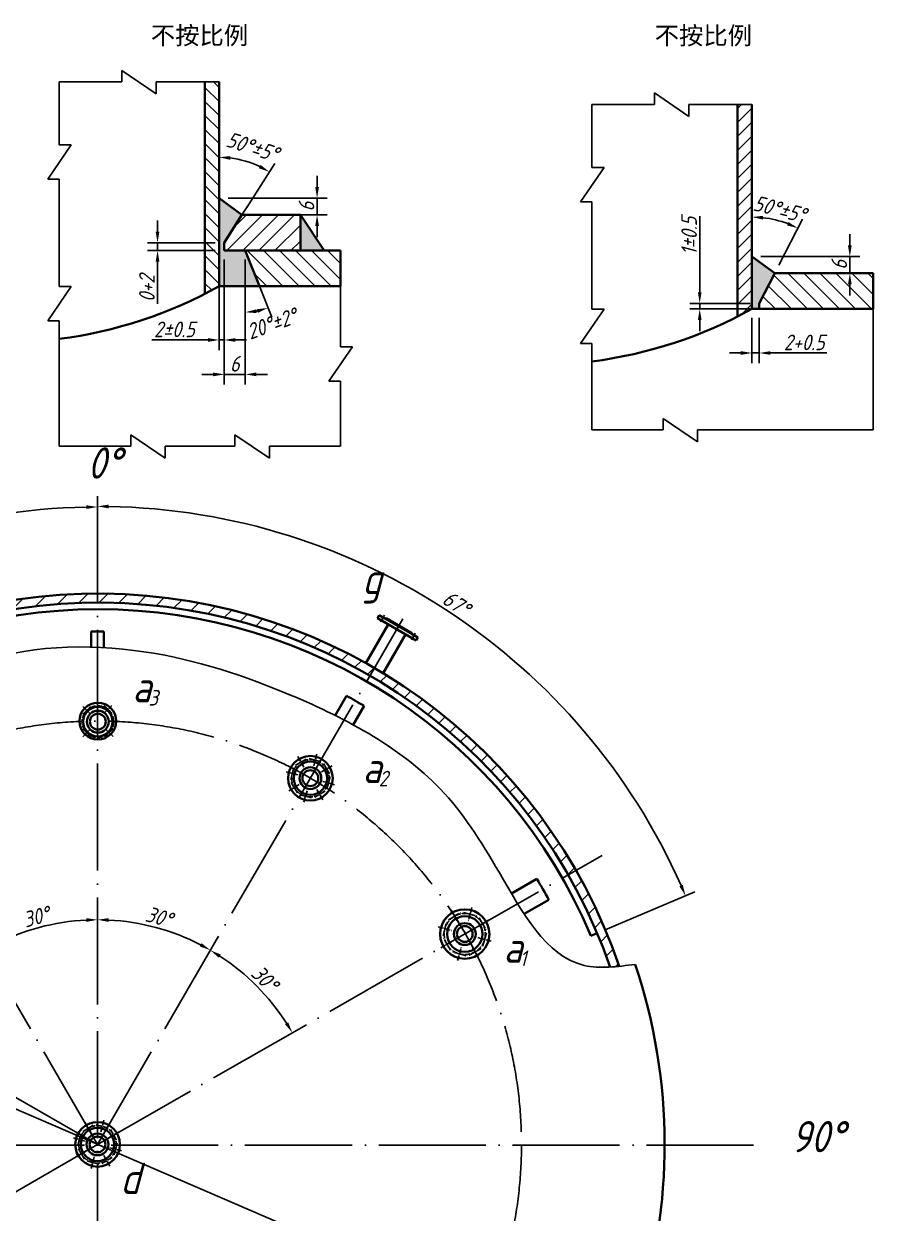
# Model space of a CAD drawing. Header units: millimetres. Extents: x -24031 to -12150, y -76529 to -59709.
# Drawn here: x -20221 to -16411, y -73271 to -67935 of the extents above; entities that cross this region are included whole.
import ezdxf

# ---------------------------------------------------------------- set-up
doc = ezdxf.new("R2010")
doc.units = ezdxf.units.MM
doc.linetypes.add('ACAD_ISO04W100', pattern=[30, 24, -3, 0, -3])
for name, color, linetype in [('标注', 254, 'Continuous'), ('点划线', 1, 'ACAD_ISO04W100'), ('点画线', 1, 'ACAD_ISO04W100')]:
    doc.layers.add(name, color=color, linetype=linetype)
doc.layers.add('粗实线', color=4, linetype='Continuous', lineweight=40)
doc.styles.add('GB', font='gbeitc.shx', dxfattribs={"bigfont": 'gbcbig.shx'})
doc.styles.get("Standard").update_dxf_attribs({"font": 'SIMFANG.TTF'})
doc.dimstyles.new('GB$0', dxfattribs={"dimscale": 20, "dimtxt": 3.5, "dimasz": 2.5, "dimexe": 2.25, "dimexo": 2, "dimtad": 1, "dimdec": 0, "dimtxsty": 'GB', "dimcen": 2.5, "dimadec": 0, "dimazin": 0, "dimtfac": 1, "dimtdec": 0, "dimtmove": 0, "dimatfit": 3, "dimfxl": 0, "dimarcsym": 0})
doc.dimstyles.new('GB$2', dxfattribs={"dimscale": 20, "dimtxt": 3.5, "dimasz": 2.5, "dimexe": 2.25, "dimexo": 2, "dimtad": 1, "dimdec": 0, "dimtxsty": 'GB', "dimcen": 2.5, "dimadec": 0, "dimazin": 0, "dimtfac": 1, "dimtdec": 0, "dimtmove": 0, "dimatfit": 3, "dimfxl": 0, "dimarcsym": 0})
doc.dimstyles.new('GB$3', dxfattribs={"dimscale": 20, "dimtxt": 3.5, "dimasz": 2.5, "dimexe": 2.25, "dimexo": 2, "dimtad": 1, "dimtoh": 1, "dimdec": 0, "dimtxsty": 'GB', "dimcen": 2.5, "dimadec": 0, "dimazin": 0, "dimtfac": 1, "dimtdec": 0, "dimtmove": 0, "dimatfit": 3, "dimfxl": 0, "dimarcsym": 0})

# ---------------------------------------------------------------- blocks, each defined once
blk = doc.blocks.new('*D19')
at = {"color": 0, "lineweight": -2}
blk.add_line((-21587.7581590376, -72231.53022266833), (-18189.69125990684, -73695.47740376194), dxfattribs=at)
at = {"color": 0}
for points in [[(-21584.46098070181, -72223.87691884147), (-21591.0553373734, -72239.1835264952), (-21633.67798199883, -72211.74715265355)], [(-18186.39408157105, -73687.82409993508), (-18192.98843824264, -73703.13070758882), (-18143.77143694562, -73715.26047377673)]]:
    blk.add_solid(points, dxfattribs=at)
at = {"layer": 'Defpoints', "color": 0}
for p in [(-21633.67798199883, -72211.74715265355), (-18143.77143694562, -73715.26047377673)]:
    blk.add_point(p, dxfattribs=at)
at = {"color": 0, "insert": (-18609.54558716244, -73430.96950231084), "char_height": 70, "attachment_point": 5, "rotation": 336.69276971248956, "style": 'GB'}
blk.add_mtext('%%c4200', dxfattribs=at)
blk = doc.blocks.new('*D20')
at = {"color": 0, "lineweight": -2}
blk.add_arc((-19884.407621026, -72966.22421499262), 1007.862279257522, 152.9547028865097, 177.1572675217421, dxfattribs=at)
at = {"color": 0}
for points in [[(-20789.38325555511, -72503.9824433417), (-20774.73167903501, -72511.926565902), (-20758.22509961411, -72463.99977506154)], [(-20882.69888222243, -72916.44630766699), (-20899.36042070972, -72916.03289139451), (-20892.26990028352, -72966.22421499262)]]:
    blk.add_solid(points, dxfattribs=at)
at = {"layer": 'Defpoints', "color": 0}
for p in [(-22182.88336146898, -71645.1809539854), (-20831.93666287211, -72622.74919580146), (-22829.51525282288, -72966.22421499262), (-19890.38639245435, -72962.78793086503), (-16947.80458740557, -72966.2242149926)]:
    blk.add_point(p, dxfattribs=at)
at = {"color": 0, "insert": (-20905.94058200706, -72693.57483506452), "char_height": 70, "attachment_point": 5, "rotation": 75.05598520412597, "style": 'GB'}
blk.add_mtext('30°', dxfattribs=at)
blk = doc.blocks.new('*D21')
at = {"color": 0, "lineweight": -2}
blk.add_arc((-19890.38639245436, -72962.78793086503), 1007.862279257532, 122.9704583871422, 147.2692379299935, dxfattribs=at)
at = {"color": 0}
for points in [[(-20443.23188281376, -72110.1389888381), (-20434.51140061953, -72124.34219157825), (-20396.2620334962, -72091.07914362545)], [(-20731.10112954312, -72422.17530330193), (-20745.34068993725, -72413.51431620117), (-20764.20387104248, -72460.56349093394)]]:
    blk.add_solid(points, dxfattribs=at)
at = {"layer": 'Defpoints', "color": 0}
for p in [(-21224.34621071542, -70664.15087254006), (-22182.88336146898, -71645.1809539854), (-20539.87664892876, -72192.10720534051), (-19890.38639245436, -72962.78793086503), (-19890.38639245436, -72962.78793086503)]:
    blk.add_point(p, dxfattribs=at)
at = {"color": 0, "insert": (-20639.56722763422, -72216.73474848113), "char_height": 70, "attachment_point": 5, "rotation": 45.11984815856784, "style": 'GB'}
blk.add_mtext('30°', dxfattribs=at)
blk = doc.blocks.new('*D22')
at = {"color": 0, "lineweight": -2}
blk.add_arc((-19890.38639245437, -72962.78793086504), 1007.245162937904, 32.65616161213608, 56.99132474502846, dxfattribs=at)
at = {"color": 0}
for points in [[(-19346.03832961551, -72125.22288773485), (-19337.30859151257, -72111.02537209188), (-19384.26600749291, -72091.93491560456)], [(-19035.23715192357, -72414.96105415853), (-19049.48810843616, -72423.60327703545), (-19016.43596154909, -72462.03503513473)]]:
    blk.add_solid(points, dxfattribs=at)
at = {"layer": 'Defpoints', "color": 0}
for p in [(-18520.43697931079, -70605.59266144066), (-17627.24219341368, -71666.05991169008), (-19116.75853434128, -72317.77416712572), (-19890.38639245435, -72962.78793086503), (-19890.38639245435, -72962.78793086503)]:
    blk.add_point(p, dxfattribs=at)
at = {"color": 0, "insert": (-19140.90912595936, -72217.90771380738), "char_height": 70, "attachment_point": 5, "rotation": 314.8237431785821, "style": 'GB'}
blk.add_mtext('30°', dxfattribs=at)
blk = doc.blocks.new('*D34')
at = {"layer": 'Defpoints', "color": 0}
for p in [(-16955.41495540529, -68979.4935593681), (-16853.05078197529, -69054.3124231537), (-16516.20799860896, -69054.3124231537)]:
    blk.add_point(p, dxfattribs=at)
at = {"layer": '标注', "color": 0, "lineweight": -2}
for p, q in [((-16516.20799860896, -68929.4935593681), (-16516.20799860896, -68879.4935593681)), ((-16915.41495540529, -68979.4935593681), (-16471.20799860896, -68979.4935593681)), ((-16516.20799860896, -68979.4935593681), (-16516.20799860896, -69054.3124231537)), ((-16813.05078197529, -69054.3124231537), (-16471.20799860896, -69054.3124231537)), ((-16516.20799860896, -69104.3124231537), (-16516.20799860896, -69154.3124231537))]:
    blk.add_line(p, q, dxfattribs=at)
at = {"layer": '标注', "color": 0}
for points in [[(-16524.5413319423, -68929.4935593681), (-16507.87466527563, -68929.4935593681), (-16516.20799860896, -68979.4935593681)], [(-16524.5413319423, -69104.3124231537), (-16507.87466527563, -69104.3124231537), (-16516.20799860896, -69054.3124231537)]]:
    blk.add_solid(points, dxfattribs=at)
at = {"layer": '标注', "color": 0, "insert": (-16563.70799860895, -69016.9029912609), "char_height": 70, "attachment_point": 5, "rotation": 90, "style": 'GB'}
blk.add_mtext('6', dxfattribs=at)
blk = doc.blocks.new('*D35')
at = {"layer": 'Defpoints', "color": 0}
for p in [(-16955.41495540569, -69214.3124231537), (-16922.67745335913, -69214.3124231537), (-16922.67745335913, -69412.2659414382)]:
    blk.add_point(p, dxfattribs=at)
at = {"layer": '标注', "color": 0, "lineweight": -2}
for p, q in [((-16955.41495540569, -69254.3124231537), (-16955.41495540569, -69457.2659414382)), ((-16922.67745335913, -69254.3124231537), (-16922.67745335913, -69457.2659414382)), ((-17005.41495540569, -69412.2659414382), (-17055.41495540569, -69412.2659414382)), ((-16955.41495540569, -69412.2659414382), (-16922.67745335913, -69412.2659414382)), ((-16872.67745335913, -69412.2659414382), (-16619.76078669246, -69412.2659414382))]:
    blk.add_line(p, q, dxfattribs=at)
at = {"layer": '标注', "color": 0}
for points in [[(-17005.41495540569, -69403.93260810488), (-17005.41495540569, -69420.59927477154), (-16955.41495540569, -69412.2659414382)], [(-16872.67745335913, -69403.93260810488), (-16872.67745335913, -69420.59927477154), (-16922.67745335913, -69412.2659414382)]]:
    blk.add_solid(points, dxfattribs=at)
at = {"layer": '标注', "color": 0, "insert": (-16721.21912002579, -69364.7659414382), "char_height": 70, "attachment_point": 5, "style": 'GB'}
blk.add_mtext('2+0.5', dxfattribs=at)
blk = doc.blocks.new('*D36')
at = {"layer": 'Defpoints', "color": 0}
for p in [(-17189.46255535124, -69189.5670226602), (-16922.67745335913, -69189.5670226602), (-16922.67745335913, -69214.3124231537)]:
    blk.add_point(p, dxfattribs=at)
at = {"layer": '标注', "color": 0, "lineweight": -2}
for p, q in [((-17189.46255535124, -69139.5670226602), (-17189.46255535124, -68798.0045226602)), ((-16962.67745335913, -69189.5670226602), (-17234.46255535124, -69189.5670226602)), ((-17189.46255535124, -69214.3124231537), (-17189.46255535124, -69189.5670226602)), ((-16962.67745335913, -69214.3124231537), (-17234.46255535124, -69214.3124231537)), ((-17189.46255535124, -69264.3124231537), (-17189.46255535124, -69314.3124231537))]:
    blk.add_line(p, q, dxfattribs=at)
at = {"layer": '标注', "color": 0}
for points in [[(-17197.79588868457, -69139.5670226602), (-17181.12922201791, -69139.5670226602), (-17189.46255535124, -69189.5670226602)], [(-17197.79588868457, -69264.3124231537), (-17181.12922201791, -69264.3124231537), (-17189.46255535124, -69214.3124231537)]]:
    blk.add_solid(points, dxfattribs=at)
at = {"layer": '标注', "color": 0, "insert": (-17236.96255535123, -68887.0670226602), "char_height": 70, "attachment_point": 5, "rotation": 90, "style": 'GB'}
blk.add_mtext('1%%p0.5', dxfattribs=at)
blk = doc.blocks.new('*D37')
at = {"layer": 'Defpoints', "color": 0}
for p in [(-16955.41495540529, -68297.31740965579), (-16884.2802688563, -68808.03519912175), (-16853.05078197529, -69054.3124231537), (-16922.67745335912, -69189.5670226602), (-16955.41495540529, -69214.31242315346)]:
    blk.add_point(p, dxfattribs=at)
at = {"layer": '标注', "color": 0, "lineweight": -2}
blk.add_line((-16834.74289669729, -69018.74809641119), (-16728.50026207412, -68812.36446911907), dxfattribs=at)
blk.add_arc((-16955.41495540529, -69253.16187273836), 450.7747765740805, 69.11991098868741, 83.64148182964581, dxfattribs=at)
at = {"layer": '标注', "color": 0}
for points in [[(-16905.95407734332, -68813.4806071407), (-16905.02974286784, -68796.83959204078), (-16955.41495540529, -68802.38709616427)], [(-16791.35546032688, -68824.38083820196), (-16798.1501718782, -68839.59956589885), (-16749.09663301187, -68852.3743367044)]]:
    blk.add_solid(points, dxfattribs=at)
at = {"layer": '标注', "color": 0, "insert": (-16831.63720204035, -68766.50769876607), "char_height": 70, "attachment_point": 5, "rotation": 345.72972455034363, "style": 'GB'}
blk.add_mtext('50%%d%%p5%%D', dxfattribs=at)
blk = doc.blocks.new('*D38')
at = {"layer": 'Defpoints', "color": 0}
for p in [(-19344.78207077321, -68952.90820844176), (-19322.08565834254, -68952.90820844176), (-19344.78207077321, -69353.84999518338)]:
    blk.add_point(p, dxfattribs=at)
at = {"layer": '标注', "color": 0, "lineweight": -2}
for p, q in [((-19344.78207077321, -68992.90820844176), (-19344.78207077321, -69398.84999518338)), ((-19322.08565834254, -68992.90820844176), (-19322.08565834254, -69398.84999518338)), ((-19394.78207077321, -69353.84999518338), (-19646.24040410654, -69353.84999518338)), ((-19322.08565834254, -69353.84999518338), (-19344.78207077321, -69353.84999518338)), ((-19272.08565834254, -69353.84999518338), (-19222.08565834254, -69353.84999518338))]:
    blk.add_line(p, q, dxfattribs=at)
at = {"layer": '标注', "color": 0}
for points in [[(-19394.78207077321, -69345.51666185005), (-19394.78207077321, -69362.18332851671), (-19344.78207077321, -69353.84999518338)], [(-19272.08565834254, -69345.51666185005), (-19272.08565834254, -69362.18332851671), (-19322.08565834254, -69353.84999518338)]]:
    blk.add_solid(points, dxfattribs=at)
at = {"layer": '标注', "color": 0, "insert": (-19545.51123743988, -69306.34999518338), "char_height": 70, "attachment_point": 5, "style": 'GB'}
blk.add_mtext('2%%p0.5', dxfattribs=at)
blk = doc.blocks.new('*D39')
at = {"layer": 'Defpoints', "color": 0}
for p in [(-19322.08565834254, -68952.90820844176), (-19227.55736178777, -68952.90820844176), (-19227.55736178777, -69508.25828194556)]:
    blk.add_point(p, dxfattribs=at)
at = {"layer": '标注', "color": 0, "lineweight": -2}
for p, q in [((-19322.08565834254, -68992.90820844176), (-19322.08565834254, -69553.25828194556)), ((-19227.55736178777, -68992.90820844176), (-19227.55736178777, -69553.25828194556)), ((-19372.08565834254, -69508.25828194556), (-19422.08565834254, -69508.25828194556)), ((-19322.08565834254, -69508.25828194556), (-19227.55736178777, -69508.25828194556)), ((-19177.55736178777, -69508.25828194556), (-19127.55736178777, -69508.25828194556))]:
    blk.add_line(p, q, dxfattribs=at)
at = {"layer": '标注', "color": 0}
for points in [[(-19372.08565834254, -69499.92494861223), (-19372.08565834254, -69516.59161527889), (-19322.08565834254, -69508.25828194556)], [(-19177.55736178777, -69499.92494861223), (-19177.55736178777, -69516.59161527889), (-19227.55736178777, -69508.25828194556)]]:
    blk.add_solid(points, dxfattribs=at)
at = {"layer": '标注', "color": 0, "insert": (-19274.82151006516, -69460.75828194556), "char_height": 70, "attachment_point": 5, "style": 'GB'}
blk.add_mtext('6', dxfattribs=at)
blk = doc.blocks.new('*D40')
at = {"layer": 'Defpoints', "color": 0}
for p in [(-19344.78207077321, -68718.08934465617), (-19242.41789734321, -68792.90820844176), (-18905.57511397689, -68792.90820844176)]:
    blk.add_point(p, dxfattribs=at)
at = {"layer": '标注', "color": 0, "lineweight": -2}
for p, q in [((-18905.57511397689, -68668.08934465617), (-18905.57511397689, -68618.08934465617)), ((-19304.78207077321, -68718.08934465617), (-18860.57511397689, -68718.08934465617)), ((-18905.57511397689, -68718.08934465617), (-18905.57511397689, -68792.90820844176)), ((-19202.41789734321, -68792.90820844176), (-18860.57511397689, -68792.90820844176)), ((-18905.57511397689, -68842.90820844176), (-18905.57511397689, -68892.90820844176))]:
    blk.add_line(p, q, dxfattribs=at)
at = {"layer": '标注', "color": 0}
for points in [[(-18913.90844731022, -68668.08934465617), (-18897.24178064356, -68668.08934465617), (-18905.57511397689, -68718.08934465617)], [(-18913.90844731022, -68842.90820844176), (-18897.24178064356, -68842.90820844176), (-18905.57511397689, -68792.90820844176)]]:
    blk.add_solid(points, dxfattribs=at)
at = {"layer": '标注', "color": 0, "insert": (-18953.07511397688, -68755.49877654896), "char_height": 70, "attachment_point": 5, "rotation": 90, "style": 'GB'}
blk.add_mtext('6', dxfattribs=at)
blk = doc.blocks.new('*D41')
at = {"layer": 'Defpoints', "color": 0}
for p in [(-19322.08565834255, -68917.43265222687), (-19621.22572480818, -68952.90820844176), (-19322.08565834254, -68952.90820844176)]:
    blk.add_point(p, dxfattribs=at)
at = {"layer": '标注', "color": 0, "lineweight": -2}
for p, q in [((-19621.22572480818, -68867.43265222687), (-19621.22572480818, -68817.43265222687)), ((-19362.08565834255, -68917.43265222687), (-19666.22572480818, -68917.43265222687)), ((-19621.22572480818, -68917.43265222687), (-19621.22572480818, -68952.90820844176)), ((-19362.08565834254, -68952.90820844176), (-19666.22572480818, -68952.90820844176)), ((-19621.22572480818, -69002.90820844176), (-19621.22572480818, -69191.65820844176))]:
    blk.add_line(p, q, dxfattribs=at)
at = {"layer": '标注', "color": 0}
for points in [[(-19629.55905814151, -68867.43265222687), (-19612.89239147484, -68867.43265222687), (-19621.22572480818, -68917.43265222687)], [(-19629.55905814151, -69002.90820844176), (-19612.89239147484, -69002.90820844176), (-19621.22572480818, -68952.90820844176)]]:
    blk.add_solid(points, dxfattribs=at)
at = {"layer": '标注', "color": 0, "insert": (-19668.72572480817, -69122.28320844176), "char_height": 70, "attachment_point": 5, "rotation": 90, "style": 'GB'}
blk.add_mtext('0+2', dxfattribs=at)
blk = doc.blocks.new('*D42')
at = {"layer": 'Defpoints', "color": 0}
for p in [(-19344.78207077321, -68195.91319494408), (-19265.80904212314, -68541.64933041584), (-19242.41789734321, -68792.90820844176), (-19322.08565834255, -68917.43265222687), (-19344.78207077321, -69112.90820844176)]:
    blk.add_point(p, dxfattribs=at)
at = {"layer": '标注', "color": 0, "lineweight": -2}
blk.add_line((-19220.86110212129, -68759.2139273282), (-19094.84572354888, -68562.24598536195), dxfattribs=at)
blk.add_arc((-19344.78207077321, -68952.90820844175), 418.7727355133148, 64.23484491944093, 83.15501441406875, dxfattribs=at)
at = {"layer": '标注', "color": 0}
for points in [[(-19295.36873275544, -68545.43885606737), (-19294.37376190053, -68528.80191491896), (-19344.78207077321, -68534.13547292844)], [(-19158.68455096858, -68568.49325174573), (-19166.81240861284, -68583.04370561811), (-19119.09711817355, -68600.1520516147)]]:
    blk.add_solid(points, dxfattribs=at)
at = {"layer": '标注', "color": 0, "insert": (-19196.25786111333, -68486.95469946883), "char_height": 70, "attachment_point": 5, "rotation": 342.32014838674803, "style": 'GB'}
blk.add_mtext('50%%d%%p5%%d', dxfattribs=at)
blk = doc.blocks.new('*D43')
at = {"layer": 'Defpoints', "color": 0}
for p in [(-19227.55736178777, -68952.90820844176), (-19227.55736178777, -68952.90820844176), (-19164.22988035839, -69112.90820844175), (-19227.55736178777, -69165.14763492154), (-19192.91557671129, -69227.20960916298)]:
    blk.add_point(p, dxfattribs=at)
at = {"layer": '标注', "color": 0, "lineweight": -2}
for p, q in [((-19149.50911836122, -69150.10093846016), (-19109.24651687876, -69251.82638358745)), ((-19227.55736178777, -69205.14763492154), (-19227.55736178777, -69274.38842782627))]:
    blk.add_line(p, q, dxfattribs=at)
blk.add_arc((-19227.55736178777, -68952.90820844176), 276.4802193845125, 280.3758137457515, 281.217684985481, dxfattribs=at)
at = {"layer": '标注', "color": 0}
for points in [[(-19176.12532052477, -69216.11226291428), (-19171.41806917426, -69232.10036982225), (-19125.80737412558, -69209.98456231673)], [(-19177.00866664873, -69233.16650461013), (-19178.51570634796, -69216.56811284699), (-19227.55736178777, -69229.38842782627)]]:
    blk.add_solid(points, dxfattribs=at)
at = {"layer": '标注', "color": 0, "insert": (-19108.51481553019, -69281.15862414912), "char_height": 70, "attachment_point": 5, "rotation": 19.93356721746548, "style": 'GB'}
blk.add_mtext('20%%d%%p2%%D', dxfattribs=at)
blk = doc.blocks.new('*D61')
at = {"color": 0, "lineweight": -2}
blk.add_arc((-19890.38639245435, -72962.78793086502), 1007.862279257574, 92.84273247825776, 117.2849934306267, dxfattribs=at)
at = {"color": 0}
for points in [[(-19940.57771605246, -71947.83513118124), (-19940.16429977998, -71964.49666966853), (-19890.38639245435, -71954.92565160744)], [(-20348.40471696011, -72074.37220798754), (-20356.41006454733, -72059.75399374004), (-20396.26203349622, -72091.07914362541)]]:
    blk.add_solid(points, dxfattribs=at)
at = {"layer": 'Defpoints', "color": 0}
for p in [(-19890.38639245435, -70054.4545502433), (-21224.34621071543, -70664.15087254005), (-20066.13733591292, -71970.36766715426), (-19890.38639245435, -72962.78793086502), (-19890.38639245435, -75924.2695051094)]:
    blk.add_point(p, dxfattribs=at)
at = {"color": 0, "insert": (-20165.1719607821, -71941.82751724221), "char_height": 70, "attachment_point": 5, "rotation": 15.063862954442103, "style": 'GB'}
blk.add_mtext('30°', dxfattribs=at)
blk = doc.blocks.new('*D62')
at = {"color": 0, "lineweight": -2}
blk.add_arc((-19890.38639245436, -72962.78793086503), 1007.862279257577, 62.67853173710915, 87.15726752174217, dxfattribs=at)
at = {"color": 0}
for points in [[(-19840.60848512873, -71964.49666966856), (-19840.19506885625, -71947.83513118127), (-19890.38639245436, -71954.92565160745)], [(-19423.78793808451, -72060.05085013216), (-19431.80259009062, -72074.66396516623), (-19383.95591898538, -72091.40136366752)]]:
    blk.add_solid(points, dxfattribs=at)
at = {"layer": 'Defpoints', "color": 0}
for p in [(-19890.38639245435, -70054.4545502433), (-18520.43697931079, -70605.59266144066), (-19543.8683646444, -72016.36750084834), (-19890.38639245435, -72962.78793086502), (-19890.38639245436, -75924.2695051094)]:
    blk.add_point(p, dxfattribs=at)
at = {"color": 0, "insert": (-19615.27586333207, -71941.91503402033), "char_height": 70, "attachment_point": 5, "rotation": 344.9178996294257, "style": 'GB'}
blk.add_mtext('30°', dxfattribs=at)
blk = doc.blocks.new('*D176')
at = {"color": 0, "lineweight": -2}
blk.add_arc((-19896.32289533654, -72966.2242149926), 995.9470049469787, 182.8767493611772, 207.18721712908, dxfattribs=at)
at = {"color": 0}
for points in [[(-20899.34552093726, -73016.41764122361), (-20882.68410590809, -73015.99927893668), (-20892.26990028351, -72966.2242149926)], [(-20774.92127081022, -73417.27952127534), (-20789.55075538865, -73425.26425412917), (-20758.28181453798, -73465.16034143759)]]:
    blk.add_solid(points, dxfattribs=at)
at = {"layer": 'Defpoints', "color": 0}
for p in [(-22829.51525282289, -72966.2242149926), (-19890.38639245428, -72962.78793086499), (-16947.80458740558, -72966.22421499259), (-20877.074799622, -73139.53358837817), (-22189.15390734766, -74293.40605422178)]:
    blk.add_point(p, dxfattribs=at)
at = {"color": 0, "insert": (-20810.45108185209, -73211.71112072132), "char_height": 70, "attachment_point": 5, "rotation": 285.0319832451287, "style": 'GB'}
blk.add_mtext('30°', dxfattribs=at)
blk = doc.blocks.new('*D177')
at = {"color": 0, "lineweight": -2}
blk.add_line((-22163.97429675098, -71997.91695152118), (-22564.28997283282, -71828.02809206751), dxfattribs=at)
blk.add_arc((-19890.38639245435, -72962.7986161843), 2859.731398867211, 91.00178130987976, 156.002471168364, dxfattribs=at)
at = {"color": 0}
for points in [[(-19940.45733248361, -70095.17130641133), (-19940.31163115416, -70111.8373361995), (-19890.38639245436, -70103.06721731709)], [(-22495.28882430621, -71803.07620544801), (-22510.5735487956, -71796.43128445062), (-22522.86594954311, -71845.60791841745)]]:
    blk.add_solid(points, dxfattribs=at)
at = {"layer": 'Defpoints', "color": 0}
for p in [(-19890.38639245435, -70054.4545502433), (-20977.13363868032, -70317.60597736057), (-22127.15294271568, -72013.54346383223), (-22099.53692718921, -72025.2633480655), (-19890.38639245435, -75924.26950510938)]:
    blk.add_point(p, dxfattribs=at)
at = {"color": 0, "insert": (-21496.15026995262, -70536.94963695733), "char_height": 70, "attachment_point": 5, "rotation": 33.50212623913256, "style": 'GB'}
blk.add_mtext('67°', dxfattribs=at)
blk = doc.blocks.new('*D178')
at = {"color": 0, "lineweight": -2}
blk.add_line((-17612.83231812077, -71999.43301971673), (-17211.9149759518, -71829.60394446667), dxfattribs=at)
blk.add_arc((-19890.38639245435, -72964.20770415303), 2863.871743565815, 23.95790797193881, 88.99966701802917, dxfattribs=at)
at = {"color": 0}
for points in [[(-19840.4610429126, -70109.10544846157), (-19840.31555222588, -70092.43941683321), (-19890.38639245435, -70100.33596058722)], [(-17265.60971547675, -71797.97120108371), (-17280.89894751707, -71804.60574412708), (-17253.35070236677, -71847.15616872642)]]:
    blk.add_solid(points, dxfattribs=at)
at = {"layer": 'Defpoints', "color": 0}
for p in [(-19890.38639245435, -70054.4545502433), (-17876.13360549143, -70928.3916334318), (-17677.28789254405, -72026.73647967633), (-17649.66407493408, -72015.0349968365), (-19890.38639245436, -75924.26950510939)]:
    blk.add_point(p, dxfattribs=at)
at = {"color": 0, "insert": (-18281.52802220934, -70535.44204019742), "char_height": 70, "attachment_point": 5, "rotation": 326.4787874949838, "style": 'GB'}
blk.add_mtext('67°', dxfattribs=at)

msp = doc.modelspace()

# ---------------------------------------------------------------- hatches: boundary and pattern name
h = msp.add_hatch()
h.set_pattern_fill('ANSI31', color=256, scale=14, angle=90, style=0)
h.set_pattern_definition([(135, (0, 0), (-31.43089642374204, -31.43089642374203), [])])
h.paths.add_polyline_path([(-19408.78207077321, -69147.00828893647, 0.009055145607945871), (-19344.78207077321, -69112.90820844178), (-19344.78207077321, -68195.91319494408), (-19408.78207077321, -68195.91319494409)])
h = msp.add_hatch()
h.set_pattern_fill('ANSI31', color=256, scale=14, style=0)
h.set_pattern_definition([(45, (0, 0), (-31.43089642374203, 31.43089642374204), [])])
h.paths.add_polyline_path([(-17019.41495540529, -69248.41250364816, 0.009055145607945802), (-16955.41495540529, -69214.31242315346), (-16955.41495540529, -68297.31740965579), (-17019.41495540529, -68297.31740965579)])
h = msp.add_hatch()
h.set_pattern_fill('ANSI31', color=256, scale=16, style=0)
h.set_pattern_definition([(45, (0, 0), (-35.92102448427661, 35.92102448427661), [])])
h.paths.add_polyline_path([(-18980.61475855584, -68952.90820844176), (-18980.61475855584, -68792.90820844175), (-19242.41789734321, -68792.90820844176), (-19322.08565834255, -68917.43265222688), (-19322.08565834254, -68952.90820844176)])
msp.add_hatch(color=256).paths.add_polyline_path([(-18980.61475855584, -68792.90820844178), (-18980.61475855584, -68952.90820844176), (-18874.23982974392, -68952.90820844176)])
h = msp.add_hatch()
h.set_pattern_fill('ANSI31', color=256, scale=20, style=0)
h.set_pattern_definition([(45, (0, 0), (-44.90128060534576, 44.90128060534577), [])])
edge = h.paths.add_edge_path()
edge.add_line((-21997.08209967628, -71751.9697707908), (-22031.76213482384, -71732.03750615253))
edge.add_arc((-19888.72470947223, -72963.50381321515), 2471.663138837515, 150.1167771638995, 159.9734917487316)
edge.add_spline(control_points=[(-22210.93696310026, -72117.07075562116), (-22197.13869537813, -72118.57559292072), (-22183.42230722664, -72119.96580512529), (-22169.83560147767, -72121.17447195055)], knot_values=[62.49464302395256, 62.49464302395256, 62.49464302395256, 62.49464302395256, 98.98018990798633, 98.98018990798633, 98.98018990798633, 98.98018990798633], degree=3, periodic=0)
edge.add_arc((-19888.72470947222, -72963.50381321512), 2431.663138837513, 150.1168562333334, 159.7326886892334, ccw=False)
h.paths.add_polyline_path([(-22031.76213482385, -71732.03750615253), (-21997.08209967628, -71751.9697707908, -0.1314915129389252), (-21110.17991472303, -70860.87859640952), (-21130.25708996206, -70826.28224770458, 0.13149298638172)])
edge = h.paths.add_edge_path()
edge.add_spline(control_points=[(-17591.17035143265, -72167.11848397151), (-17577.58722852061, -72166.33705861219), (-17563.85267528934, -72165.16943812123), (-17550.02281936245, -72163.75876566241)], knot_values=[5762.126036254385, 5762.126036254385, 5762.126036254385, 5762.126036254385, 5802.2810259143, 5802.2810259143, 5802.2810259143, 5802.2810259143], degree=3, periodic=0)
edge.add_arc((-19888.72470947223, -72963.50381321514), 2471.663138837514, 18.87869201498054, 120.1527123513926)
edge.add_line((-21130.25708996206, -70826.28224770458), (-21110.17991472302, -70860.87859640953))
edge.add_arc((-19888.72470947223, -72963.50381321515), 2431.663138837513, 19.11749602901449, 120.15312336957561, ccw=False)
at = {"layer": '标注'}
h = msp.add_hatch(color=256, dxfattribs=at)
h.paths.add_polyline_path([(-19227.55736178777, -68952.90820844176), (-19322.08565834254, -68952.90820844176), (-19322.08565834255, -68917.43265222687), (-19242.41789734321, -68792.90820844176), (-19344.78207077321, -68718.08934465617), (-19344.78207077321, -69112.90820844176), (-19164.22988035839, -69112.90820844176)])
h.paths.add_polyline_path([(-18980.61475855584, -68828.93820927573), (-18980.61475855584, -68952.90820844176), (-18874.23982974392, -68952.90820844176)])
h = msp.add_hatch(dxfattribs=at)
h.set_pattern_fill('ANSI31', color=256, scale=16, angle=90, style=0)
h.set_pattern_definition([(135, (-19586.03419426256, -67866.99233555495), (-35.92102448427661, -35.92102448427661), [])])
h.paths.add_polyline_path([(-18800.78207077321, -68952.90820844176), (-19227.55736178777, -68952.90820844176), (-19164.22988035839, -69112.90820844176), (-18800.78207077321, -69112.90820844176)])
msp.add_hatch(color=256, dxfattribs=at).paths.add_polyline_path([(-16853.05078197529, -69054.3124231537), (-16955.41495540529, -68979.49355936811), (-16955.41495540529, -69214.3124231537), (-16922.67745335912, -69214.3124231537), (-16922.67745335913, -69189.5670226602)])

# ---------------------------------------------------------------- linework, layer by layer
msp.add_spline([(-22282.32092742304, -72108.66543273791), (-21894.92510936441, -72082.31719967214), (-21642.775854615, -71572.33099708677), (-21193.82711435821, -71301.97687037298), (-20497.39561366026, -70835.18635382841), (-19727.53529266562, -70746.24623373138), (-19049.58069766108, -70936.72302825551), (-18353.89772894193, -71367.15200386022), (-18089.44853352416, -71741.96114308873), (-17708.14964811571, -72159.78115349625), (-17479.02548745247, -72155.17147393708)], degree=3)
for p, q in [((-19781.9886969853, -68195.91319494408), (-20062.21822890853, -68195.91319494408)), ((-20062.21822890853, -68195.91319494408), (-20062.21822890853, -68478.57319461931)), ((-19627.44207044844, -68250.04515459102), (-19781.9886969853, -68144.23790192266)), ((-19781.9886969853, -68144.23790192266), (-19781.9886969853, -68195.91319494408)), ((-19344.78207077321, -68195.91319494408), (-19627.44207044844, -68195.91319494408)), ((-19627.44207044844, -68195.91319494408), (-19627.44207044844, -68250.04515459102)), ((-17238.07495508052, -68351.44936930273), (-17392.62158161737, -68245.64211663438)), ((-17392.62158161737, -68245.64211663438), (-17392.62158161737, -68297.31740965579)), ((-17392.62158161737, -68297.31740965579), (-17672.85111354061, -68297.31740965579)), ((-17672.85111354061, -68297.31740965579), (-17672.85111354061, -68579.97740933103)), ((-16955.41495540529, -68297.31740965579), (-17238.07495508052, -68297.31740965579)), ((-17238.07495508052, -68297.31740965579), (-17238.07495508052, -68351.44936930273)), ((-20008.08626926159, -68478.57319461931), (-20113.89352192995, -68633.11982115616)), ((-20062.21822890853, -68478.57319461931), (-20008.08626926159, -68478.57319461931)), ((-17618.71915389367, -68579.97740933103), (-17724.52640656203, -68734.52403586787)), ((-17672.85111354061, -68579.97740933103), (-17618.71915389367, -68579.97740933103)), ((-20113.89352192995, -68633.11982115616), (-20062.21822890853, -68633.11982115616)), ((-20062.21822890853, -68633.11982115616), (-20062.21822890853, -68913.34935307941)), ((-19216.5497430769, -68752.47507110548), (-19242.41789734321, -68792.90820844176)), ((-17724.52640656203, -68734.52403586787), (-17672.85111354061, -68734.52403586787)), ((-17672.85111354061, -68734.52403586787), (-17672.85111354061, -69014.75356779111)), ((-20062.21822890853, -68913.34935307941), (-20062.21822890853, -69113.48946074334)), ((-17672.85111354061, -69014.75356779111), (-17672.85111354061, -69214.89367545504)), ((-16706.49926765974, -69214.3124231537), (-16857.62110355369, -69063.19058725974)), ((-16634.6572186912, -69214.3124231537), (-16794.6572186912, -69054.3124231537)), ((-16562.81516972264, -69214.3124231537), (-16722.81516972264, -69054.3124231537)), ((-16490.97312075409, -69214.3124231537), (-16650.97312075409, -69054.3124231537)), ((-16419.13107178553, -69214.3124231537), (-16579.13107178553, -69054.3124231537)), ((-16411.41495540529, -69150.18649056536), (-16507.28902281697, -69054.3124231537)), ((-16411.41495540529, -69078.34444159683), (-16435.44697384843, -69054.3124231537)), ((-20008.08626926159, -69113.48946074334), (-20113.89352192995, -69268.03608728018)), ((-20062.21822890853, -69113.48946074334), (-20008.08626926159, -69113.48946074334)), ((-19164.22988035839, -69112.90820844176), (-19146.56496596178, -69157.53948446385)), ((-18800.78207077321, -69112.90820844176), (-18800.78207077321, -69384.42079536615)), ((-18800.78207077321, -69112.90820844176), (-18800.78207077321, -69384.42079536615)), ((-16778.3413166283, -69214.3124231537), (-16882.03584245755, -69110.61789732445)), ((-16850.18336559685, -69214.3124231537), (-16906.45058136138, -69158.04520738916)), ((-17618.71915389367, -69214.89367545504), (-17724.52640656203, -69369.4403019919)), ((-17672.85111354061, -69214.89367545504), (-17618.71915389367, -69214.89367545504)), ((-16922.02541456541, -69214.3124231537), (-16922.67745335913, -69213.66038435997)), ((-16411.41495540529, -69214.3124231537), (-16411.41495540529, -69757.3375970025)), ((-20113.89352192995, -69268.03608728018), (-20062.21822890853, -69268.03608728018)), ((-20062.21822890853, -69268.03608728018), (-20062.21822890853, -69830.34436657708)), ((-17724.52640656203, -69369.4403019919), (-17672.85111354061, -69369.4403019919)), ((-17672.85111354061, -69369.4403019919), (-17672.85111354061, -69757.33759700226)), ((-18746.65011112627, -69384.42079536615), (-18852.45736379462, -69538.967421903)), ((-18800.78207077321, -69384.42079536615), (-18746.65011112627, -69384.42079536615)), ((-18852.45736379462, -69538.967421903), (-18800.78207077321, -69538.967421903)), ((-18800.78207077321, -69538.967421903), (-18800.78207077321, -69655.93338229055)), ((-18800.78207077321, -69550.11483465384), (-18800.78207077321, -69830.34436657708)), ((-17199.51687243502, -69811.4695566492), (-17354.06349897187, -69705.66230398085)), ((-17354.06349897187, -69705.66230398085), (-17354.06349897187, -69757.33759700226)), ((-19586.68680680091, -69884.47632622402), (-19741.23343333777, -69778.66907355566)), ((-19741.23343333777, -69778.66907355566), (-19741.23343333777, -69830.34436657708)), ((-19119.52739063252, -69884.47632622402), (-19274.07401716937, -69778.66907355566)), ((-19274.07401716937, -69778.66907355566), (-19274.07401716937, -69830.34436657708)), ((-17354.06349897187, -69757.33759700226), (-17672.85111354061, -69757.33759700226)), ((-16730.1602752646, -69757.33759700226), (-17199.51687243502, -69757.33759700226)), ((-17199.51687243502, -69757.33759700226), (-17199.51687243502, -69811.4695566492)), ((-16411.41495540529, -69757.33759700226), (-16730.1602752646, -69757.33759700226)), ((-19741.23343333777, -69830.34436657708), (-20062.21822890853, -69830.34436657708)), ((-19274.07401716937, -69830.34436657708), (-19586.68680680091, -69830.34436657708)), ((-19586.68680680091, -69830.34436657708), (-19586.68680680091, -69884.47632622402)), ((-18800.78207077321, -69830.34436657708), (-19119.52739063252, -69830.34436657708)), ((-19119.52739063252, -69830.34436657708), (-19119.52739063252, -69884.47632622402))]:
    msp.add_line(p, q, dxfattribs=at)
at = {"layer": '点划线'}
for p, q in [((-18621.25884717151, -70619.08998996974), (-18603.58741914618, -70588.48217878761)), ((-18482.694782566, -70699.08998996974), (-18465.02335454069, -70668.48217878761))]:
    msp.add_line(p, q, dxfattribs=at)
at = {"layer": '点画线', "ltscale": 20}
for p, q in [((-19890.38639245435, -70054.4545502433), (-19890.38639245435, -75924.26950510939)), ((-19890.38639245435, -72962.78793086502), (-18520.43697931079, -70605.59266144065)), ((-19890.38639245435, -72962.78793086502), (-21224.34621071542, -70664.15087254005)), ((-19890.38639245435, -72962.78793086502), (-22182.88336146898, -71645.18095398539)), ((-19890.38639245435, -72962.78793086503), (-17627.24219341368, -71666.05991169008)), ((-22829.51525282288, -72966.22421499262), (-16947.80458740557, -72966.2242149926)), ((-19890.38639245429, -72962.78793086499), (-22189.15390734766, -74293.40605422178))]:
    msp.add_line(p, q, dxfattribs=at)
at = {"layer": '点画线'}
for p, q in [((-19955.59022023619, -70998.42666165932), (-19921.36625202677, -71032.65062986873)), ((-19955.5902202362, -71032.65062986873), (-19921.36625202678, -70998.42666165931)), ((-19825.77565957947, -70993.96681822854), (-19859.99962778889, -71028.19078643795)), ((-19859.99962778889, -70993.96681822854), (-19825.77565957946, -71028.19078643795)), ((-19956.05742090837, -71133.55887395234), (-19921.83345269895, -71099.33490574291)), ((-19921.83345269895, -71133.55887395235), (-19956.05742090838, -71099.33490574291)), ((-19820.68353740983, -71132.84428248732), (-19854.90750561927, -71098.6203142779)), ((-19820.68353740983, -71098.6203142779), (-19854.90750561927, -71132.84428248732)), ((-19001.89518272789, -71261.33405410964), (-18953.12063198676, -71233.17405410967)), ((-18991.58790735733, -71222.86677873909), (-18963.42790735733, -71271.64132948025)), ((-18941.06963764991, -71231.5875106068), (-18886.66869511333, -71246.16419922697)), ((-18906.58082207155, -71211.67538364859), (-18921.15751069172, -71266.0763261852)), ((-19043.7834824524, -71290.88937655301), (-18989.38253991579, -71305.46606517318)), ((-19023.87135549417, -71325.37819213138), (-19009.294666874, -71270.9772495948)), ((-18838.55822425765, -71263.87095874365), (-18887.33277499878, -71292.03095874363)), ((-18877.0254996282, -71253.56368337308), (-18848.86549962821, -71302.33823411421)), ((-18994.12481199132, -71386.20373720936), (-19022.28481199132, -71337.42918646825)), ((-18827.36682916712, -71348.87804402945), (-18881.76777170373, -71334.30135540926)), ((-18847.27895612534, -71314.38922845105), (-18861.85564474551, -71368.79017098766)), ((-19032.59208736189, -71375.8964618388), (-18983.81753662075, -71347.7364618388)), ((-18930.08067396959, -71408.17990997566), (-18984.48161650621, -71393.60322135546)), ((-18964.56948954798, -71428.09203693387), (-18949.9928009278, -71373.69109439726)), ((-18869.25512889163, -71378.43336647277), (-18918.02967963277, -71406.5933664728)), ((-18879.5624042622, -71416.90064184334), (-18907.7224042622, -71368.12609110223)), ((-18316.184302844, -71954.60301473062), (-18262.53229702875, -71923.62701473063)), ((-18304.84629993638, -71912.289011823), (-18273.87029993638, -71965.94101763827)), ((-18249.27620325822, -71921.88181687749), (-18189.43516646797, -71937.91617435966)), ((-18211.33850612202, -71899.97847722346), (-18227.37286360421, -71959.81951401371)), ((-18340.3580928869, -72025.05156655452), (-18324.32373540472, -71965.21052976427)), ((-18136.51364852672, -71957.393609828), (-18190.16565434197, -71988.36960982799)), ((-18178.82765143434, -71946.0556069204), (-18147.85165143435, -71999.70761273564)), ((-18362.26143254094, -71987.1138694183), (-18302.42039575068, -72003.1482269005)), ((-18124.20311392714, -72050.90140364239), (-18184.04415071742, -72034.8670461602)), ((-18146.10645358119, -72012.96370650617), (-18162.14081106337, -72072.80474329642)), ((-18349.95089794139, -72080.62166323267), (-18296.29889212614, -72049.64566323266)), ((-18307.63689503377, -72091.9596661403), (-18338.61289503376, -72038.30766032508)), ((-18275.12604034609, -72138.03679583725), (-18259.0916828639, -72078.19575904698)), ((-18170.28024362411, -72083.41225833006), (-18223.93224943936, -72114.38825833007)), ((-18181.61824653174, -72125.72626123768), (-18212.59424653173, -72072.07425542244)), ((-18237.18834320987, -72116.13345618322), (-18297.02938000014, -72100.099098701)), ((-19956.71499050112, -72904.23904931758), (-19907.94043975999, -72876.0790493176)), ((-19946.40771513056, -72865.77177394702), (-19918.24771513056, -72914.54632468818)), ((-19895.88944542314, -72874.49250581473), (-19841.48850288656, -72889.06919443491)), ((-19861.40062984478, -72854.58037885652), (-19875.97731846495, -72908.98132139313)), ((-19998.60329022563, -72933.79437176095), (-19944.20234768902, -72948.37106038112)), ((-19978.6911632674, -72968.28318733932), (-19964.11447464723, -72913.88224480273)), ((-19793.37803203088, -72906.77595395158), (-19842.15258277201, -72934.93595395157)), ((-19831.84530740143, -72896.46867858102), (-19803.68530740144, -72945.24322932215)), ((-19987.41189513512, -73018.80145704673), (-19938.63734439398, -72990.64145704673)), ((-19948.94461976455, -73029.1087324173), (-19977.10461976455, -72980.33418167618)), ((-19782.18663694035, -72991.78303923739), (-19836.58757947696, -72977.2063506172)), ((-19802.09876389857, -72957.29422365899), (-19816.67545251874, -73011.6951661956)), ((-19884.90048174282, -73051.0849051836), (-19939.30142427944, -73036.5082165634)), ((-19919.38929732121, -73070.99703214181), (-19904.81260870104, -73016.5960896052)), ((-19824.07493666486, -73021.33836168071), (-19872.849487406, -73049.49836168074)), ((-19834.38221203543, -73059.80563705128), (-19862.54221203543, -73011.03108631016))]:
    msp.add_line(p, q, dxfattribs=at)
for centre, radius in [((-19888.72276194864, -71066.22421499262), 71.02558791861041), ((-18935.57515580975, -71319.88371029121), 83.86550309515006), ((-18243.23227323404, -72019.00763653034), 92.25205340466508), ((-19890.39496358298, -72962.78870549914), 83.86550309515006)]:
    msp.add_circle(centre, radius, dxfattribs=at)
at = {"layer": '点画线', "ltscale": 20}
msp.add_circle((-19888.72470947223, -72963.50381321514), 1900, dxfattribs=at)
at = {"layer": '粗实线'}
for p, q in [((-19408.78207077321, -68195.91319494408), (-19408.78207077321, -69147.00828893646)), ((-19344.78207077321, -68195.91319494408), (-19344.78207077321, -69112.90820844176)), ((-17019.41495540529, -68297.31740965579), (-17019.41495540529, -69248.41250364816)), ((-16955.41495540529, -68297.31740965579), (-16955.41495540529, -69214.31242315346)), ((-19242.41789734321, -68792.90820844176), (-19344.78207077321, -68718.08934465617)), ((-19322.08565834255, -68917.43265222687), (-19242.41789734321, -68792.90820844176)), ((-19242.41789734321, -68792.90820844176), (-18980.61475855584, -68792.90820844176)), ((-18980.61475855584, -68792.90820844176), (-18980.61475855584, -68952.90820844176)), ((-18980.61475855584, -68792.90820844176), (-18874.23982974392, -68952.90820844176)), ((-19322.08565834255, -68917.43265222687), (-19322.08565834254, -68952.90820844176)), ((-19322.08565834254, -68952.90820844176), (-18800.78207077321, -68952.90820844176)), ((-19227.55736178777, -68952.90820844176), (-19164.22988035839, -69112.90820844176)), ((-18800.78207077321, -68952.90820844176), (-18800.78207077321, -69112.90820844176)), ((-16853.05078197529, -69054.3124231537), (-16955.41495540529, -68979.4935593681)), ((-16922.67745335913, -69189.5670226602), (-16853.05078197529, -69054.3124231537)), ((-16853.05078197529, -69054.3124231537), (-16411.41495540529, -69054.3124231537)), ((-16411.41495540529, -69054.3124231537), (-16411.41495540529, -69214.3124231537)), ((-19344.78207077321, -69112.90820844176), (-18800.78207077321, -69112.90820844176)), ((-16922.67745335913, -69189.5670226602), (-16922.67745335913, -69214.3124231537)), ((-16955.41495540569, -69214.3124231537), (-16411.41495540529, -69214.3124231537)), ((-18634.82501179296, -70602.58727635792), (-18626.82501179295, -70588.73086989738)), ((-18626.82501179295, -70588.73086989738), (-18601.71027508321, -70603.23086989738)), ((-18586.76060188292, -70630.33727635792), (-18686.86504786424, -70803.72326286108)), ((-18634.82501179296, -70602.58727635792), (-18461.61993103606, -70702.58727635792)), ((-18601.71027508321, -70603.23086989738), (-18596.24617346806, -70601.76676828225)), ((-18601.71027508321, -70603.23086989738), (-18478.73466774581, -70674.23086989738)), ((-18596.24617346805, -70601.76676828225), (-18480.19876936095, -70668.76676828224)), ((-18586.76060188292, -70630.33727635792), (-18509.6843409461, -70674.83727635792)), ((-19918.88639245435, -70662.03830672518), (-19918.88639245435, -70731.52294816688)), ((-19861.88639245435, -70661.99715247679), (-19861.88639245435, -70733.89713447569)), ((-18509.6843409461, -70674.83727635792), (-18609.88693829218, -70848.39326601167)), ((-18478.73466774581, -70674.23086989738), (-18480.19876936095, -70668.76676828224)), ((-18478.73466774581, -70674.23086989738), (-18453.61993103606, -70688.73086989738)), ((-18461.61993103606, -70702.58727635792), (-18453.61993103606, -70688.73086989738)), ((-18824.50115032093, -71038.22796274323), (-18773.32152748651, -70950.16605061803)), ((-18743.7043973822, -71080.30730698667), (-18694.60824037734, -70995.83029788804)), ((-18034.17767051479, -71836.98823262517), (-17919.79953860097, -71771.45227230218)), ((-17977.15448383493, -71928.78743416622), (-17866.0482970474, -71865.12622089835)), ((-17649.66407493407, -72015.0349968365), (-17677.28789254404, -72026.73647967633))]:
    msp.add_line(p, q, dxfattribs=at)
for centre, radius in [((-19888.72470947223, -71063.50381321514), 82.49999999999272), ((-19888.72276194864, -71066.22421499262), 65.95577767322995), ((-19888.72276194864, -71066.22421499262), 48.91788743385646), ((-19888.72276194864, -71066.22421499262), 35.40983289452166), ((-18935.55124976382, -71319.89768351833), 100.0000000000036), ((-18935.55124976382, -71319.89768351833), 74.71962897157606), ((-18935.57515580975, -71319.89768351833), 48.91788743385646), ((-18935.57515580975, -71319.89768351833), 35.40983289452166), ((-18243.23227323404, -72019.00763653034), 110.5629334246878), ((-18243.23227323404, -72019.00763653034), 79.57421880276843), ((-18243.23227323404, -72019.00763653034), 48.91788743385646), ((-18243.23227323404, -72019.00763653034), 35.40983289452166), ((-19890.37105753705, -72962.80267872626), 100.0000000000036), ((-19890.37105753705, -72962.80267872626), 74.71962897157606), ((-19890.39496358298, -72962.80267872626), 48.91788743385646), ((-19890.39496358298, -72962.80267872626), 35.40983289452166)]:
    msp.add_circle(centre, radius, dxfattribs=at)
for centre, radius, start, end in [((-20318.16076064482, -67363.15197498655), 2002.276941487245, 277.3439681513324, 299.0869198906686), ((-17928.7936452769, -67464.55618969825), 2002.276941487245, 277.3439681511214, 299.0869198907592), ((-19888.72470947223, -72963.50381321514), 2471.663138837513, 18.87855261288453, 159.9752436936929), ((-19888.72470947223, -72963.50381321514), 2431.663138837513, 19.11730243239568, 159.7354467883123), ((-19888.72470947223, -72963.50381321514), 2401.663138837513, 22.95757498998023, 157.0042524782677), ((-19888.72470947223, -72963.50381321514), 2301.663138837513, 89.33189304872467, 90.7508425418998), ((-19888.72470947223, -72963.50381321514), 2301.663138837513, 58.74781079536778, 61.01324098979786), ((-19888.72470947223, -72963.50381321514), 2301.663138837513, 28.50336692920798, 31.19208063456842), ((-19888.72470947223, -72963.50381321514), 2541.663138837513, 160.3465455797843, 18.54400085535405)]:
    msp.add_arc(centre, radius, start, end, dxfattribs=at)

# ---------------------------------------------------------------- texts
at = {"layer": '标注', "char_height": 80, "width": 590.1170702931821, "attachment_point": 1}
for insert in [(-19651.19001275033, -67947.51647423355), (-17391.25508301682, -67948.27567983059)]:
    msp.add_mtext('不按比例', dxfattribs=dict(at, insert=insert))
at = {"layer": '标注', "style": 'GB'}
for s, insert, char_height, width, attachment_point in [('0%%D', (-19935.65796554667, -69835.75821108166), 140, 192.0008994577074, 1), ('g', (-18703.72858876613, -70445.01764477204), 139.9999999989177, 1454.525083261692, 4), ('a', (-19733.97180403548, -70909.22223259577), 139.9999999989177, 1454.525083261692, 4), ('3', (-19661.59759891336, -70959.16036493937), 70, 1454.525083261692, 4), ('a', (-18701.60837635165, -71271.67766313527), 139.9999999989177, 1454.525083261692, 4), ('2', (-18629.23417122953, -71321.61579547887), 70, 1454.525083261692, 4), ('a', (-18069.80870048329, -72078.02916660158), 139.9999999989177, 1454.525083261692, 4), ('1', (-17997.43449536117, -72127.96729894518), 70, 1454.525083261692, 4), ('90%%D', (-16779.74500296525, -72857.89607402688), 140, 192.0008994577074, 1), ('d', (-19788.51864856813, -73115.28378585241), 139.9999999989177, 1454.525083261692, 4)]:
    msp.add_mtext(s, dxfattribs=dict(at, insert=insert, char_height=char_height, width=width, attachment_point=attachment_point))

# ---------------------------------------------------------------- dimensions: what is measured, and where the dimension line sits
for base, line1, line2, picture, middle in [((-20977.13363868032, -70317.60597736057), ((-19890.38639245435, -70054.4545502433), (-19890.38639245435, -75924.26950510939)), ((-22127.15294271568, -72013.54346383223), (-22099.5369271892, -72025.2633480655)), '*D177', (-21496.15026995261, -70536.94963695732)), ((-20066.13733591292, -71970.36766715426), ((-19890.38639245435, -70054.4545502433), (-19890.38639245435, -75924.26950510939)), ((-19890.38639245435, -72962.78793086502), (-21224.34621071542, -70664.15087254005)), '*D61', (-20165.17196078209, -71941.82751724223)), ((-19543.8683646444, -72016.36750084834), ((-19890.38639245435, -72962.78793086502), (-18520.43697931079, -70605.59266144065)), ((-19890.38639245435, -70054.4545502433), (-19890.38639245435, -75924.26950510939)), '*D62', (-19615.27586333207, -71941.91503402033)), ((-17876.13360549143, -70928.3916334318), ((-19890.38639245435, -70054.4545502433), (-19890.38639245435, -75924.26950510939)), ((-17649.66407493407, -72015.0349968365), (-17677.28789254404, -72026.73647967633)), '*D178', (-18281.52802220933, -70535.44204019742)), ((-19116.75853434128, -72317.77416712572), ((-19890.38639245435, -72962.78793086502), (-18520.43697931079, -70605.59266144065)), ((-19890.38639245435, -72962.78793086503), (-17627.24219341368, -71666.05991169008)), '*D22', (-19140.90912595937, -72217.90771380738)), ((-20539.87664892876, -72192.10720534051), ((-19890.38639245435, -72962.78793086502), (-21224.34621071542, -70664.15087254005)), ((-19890.38639245435, -72962.78793086502), (-22182.88336146898, -71645.18095398539)), '*D21', (-20639.56722763423, -72216.73474848113)), ((-20831.93666287211, -72622.74919580146), ((-19890.38639245435, -72962.78793086502), (-22182.88336146898, -71645.18095398539)), ((-22829.51525282288, -72966.22421499262), (-16947.80458740557, -72966.2242149926)), '*D20', (-20905.94058200705, -72693.57483506452)), ((-20877.074799622, -73139.53358837817), ((-19890.38639245429, -72962.78793086499), (-22189.15390734766, -74293.40605422178)), ((-22829.51525282288, -72966.22421499262), (-16947.80458740557, -72966.2242149926)), '*D176', (-20810.45108185209, -73211.71112072132))]:
    dim = msp.add_angular_dim_2l(base=base, line1=line1, line2=line2, dimstyle='GB$2')
    dim.commit()
    dim.dimension.update_dxf_attribs({"geometry": picture, "text_midpoint": middle})
dim = msp.add_diameter_dim_2p(p1=(-21633.67798199883, -72211.74715265355), p2=(-18143.77143694562, -73715.26047377673), text='%%c4200', dimstyle='GB$3', override={"dimtmove": 2})
dim.commit()
dim.dimension.update_dxf_attribs({"geometry": '*D19', "text_midpoint": (-18609.54558716244, -73430.96950231084), "dimtype": 163})
at = {"layer": '标注'}
for base, line1, line2, text, picture, middle in [((-19265.80904212314, -68541.64933041584), ((-19322.08565834255, -68917.43265222687), (-19242.41789734321, -68792.90820844176)), ((-19344.78207077321, -68195.91319494408), (-19344.78207077321, -69112.90820844176)), '50%%d%%p5%%d', '*D42', (-19196.25786111333, -68486.95469946883)), ((-16884.2802688563, -68808.03519912175), ((-16955.41495540529, -68297.31740965579), (-16955.41495540529, -69214.31242315346)), ((-16922.67745335913, -69189.5670226602), (-16853.05078197529, -69054.3124231537)), '50%%d%%p5%%D', '*D37', (-16831.63720204035, -68766.50769876607)), ((-19192.91557671129, -69227.20960916298), ((-19227.55736178777, -68952.90820844176), (-19227.55736178777, -69165.14763492154)), ((-19227.55736178777, -68952.90820844176), (-19164.22988035839, -69112.90820844176)), '20%%d%%p2%%D', '*D43', (-19108.51481553019, -69281.15862414912))]:
    dim = msp.add_angular_dim_2l(base=base, line1=line1, line2=line2, text=text, dimstyle='GB$2', override={"dimtmove": 2}, dxfattribs=at)
    dim.commit()
    dim.dimension.update_dxf_attribs({"geometry": picture, "text_midpoint": middle, "dimtype": 162})
for base, p1, p2, text, picture, middle in [((-18905.57511397689, -68792.90820844176), (-19344.78207077321, -68718.08934465617), (-19242.41789734321, -68792.90820844176), '6', '*D40', (-18905.57511397688, -68755.49877654896)), ((-17189.46255535124, -69189.5670226602), (-16922.67745335913, -69214.3124231537), (-16922.67745335913, -69189.5670226602), '1%%p0.5', '*D36', (-17189.46255535123, -68887.0670226602)), ((-16516.20799860896, -69054.3124231537), (-16955.41495540529, -68979.4935593681), (-16853.05078197529, -69054.3124231537), '6', '*D34', (-16516.20799860895, -69016.9029912609))]:
    dim = msp.add_linear_dim(base=base, p1=p1, p2=p2, angle=90, text=text, dimstyle='GB$0', dxfattribs=at)
    dim.commit()
    dim.dimension.update_dxf_attribs({"geometry": picture, "text_midpoint": middle, "dimtype": 160})
dim = msp.add_linear_dim(base=(-19621.22572480818, -68952.90820844176), p1=(-19322.08565834255, -68917.43265222687), p2=(-19322.08565834254, -68952.90820844176), angle=90, text='0+2', dimstyle='GB$0', dxfattribs=at)
dim.commit()
dim.dimension.update_dxf_attribs({"geometry": '*D41', "text_midpoint": (-19668.72572480817, -69122.28320844176)})
for base, p1, p2, text, picture, middle in [((-19344.78207077321, -69353.84999518338), (-19322.08565834254, -68952.90820844176), (-19344.78207077321, -68952.90820844176), '2%%p0.5', '*D38', (-19545.51123743988, -69306.34999518338)), ((-19227.55736178777, -69508.25828194556), (-19322.08565834254, -68952.90820844176), (-19227.55736178777, -68952.90820844176), '6', '*D39', (-19274.82151006516, -69460.75828194556)), ((-16922.67745335913, -69412.2659414382), (-16955.41495540569, -69214.3124231537), (-16922.67745335913, -69214.3124231537), '2+0.5', '*D35', (-16721.21912002579, -69364.7659414382))]:
    dim = msp.add_linear_dim(base=base, p1=p1, p2=p2, text=text, dimstyle='GB$0', dxfattribs=at)
    dim.commit()
    dim.dimension.update_dxf_attribs({"geometry": picture, "text_midpoint": middle})

doc.saveas('drawing.dxf')
